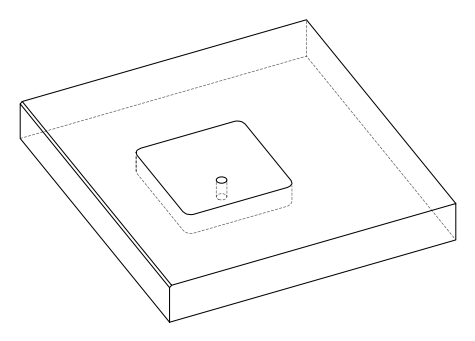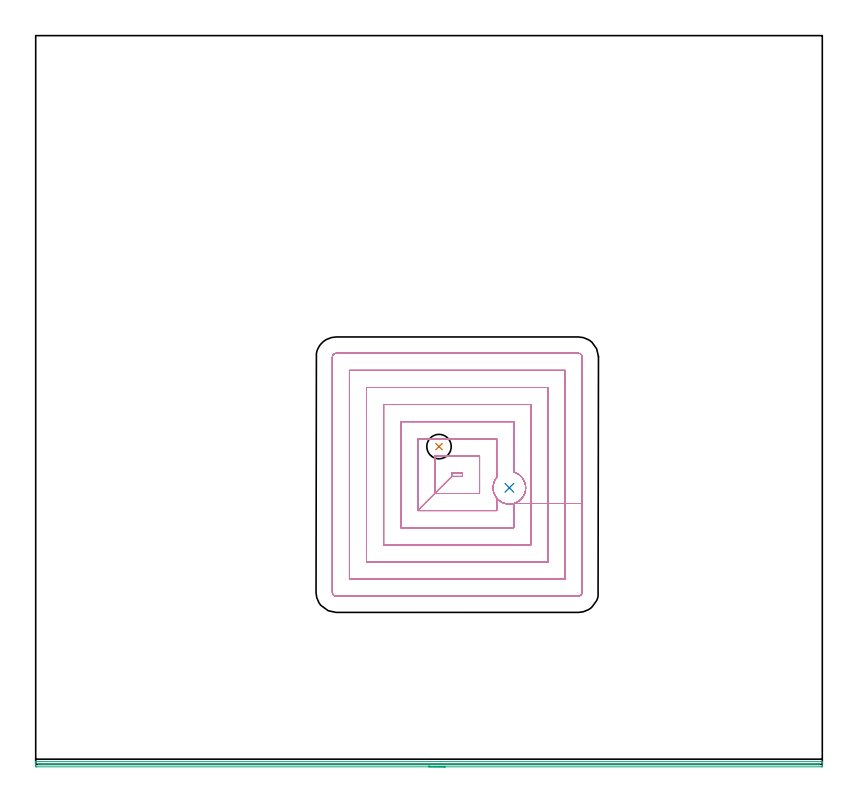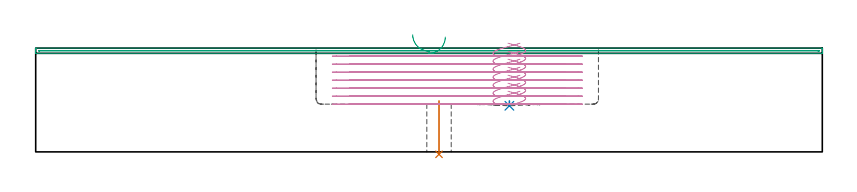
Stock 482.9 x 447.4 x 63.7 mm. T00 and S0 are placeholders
(PLAN: 4 operations, 3 tool changes, 45.5 min)
(1 INDEXABLE_INSERT_DRILL_THROUGH_HOLE_FROM_SOLID | STEP1HOLE | UGT0302_001 | 0.14 min | 11223 mm3)
(2 INDEXABLE_INSERT_DRILL_BLIND_HOLE_FROM_SOLID | STEP1POCKET | NXT0302_035 | 0.02 min | 43867 mm3)
(3 AREA_MILL | FG_CHAMFER_SURFACE | UGT0205_001 | 7.87 min | 2474 mm3)
(4 MILL_RECTANGULAR_POCKET | POCKET_RECTANGULAR_STRAIGHT | UGT0201_095 | Follow Part, ap 5, ae 75% | 37.51 min | 953365 mm3)
(TOOL UGT0302_001 | Indexable Insert Drill 15mm | D15 PA180 FL50 Z2)
(TOOL NXT0302_035 | Index. Insert Drill 40mm [880-D4000L40-05] | D40 PA176 FL200 Z2)
(TOOL UGT0205_001 | Chamfer Mill 20 x 3 x 45 deg. | D20 FL50 Z2)
(TOOL UGT0201_095 | End mill 20 mm | D20 R3 FL38 Z4)
(OP 1 INDEXABLE_INSERT_DRILL_THROUGH_HOLE_FROM_SOLID)
G17 G21 G94 G90
T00 M6
G54
G17 G0 G90 X247.6 Y195.1 S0 M3
G43 Z73.7 H0
G94 G81 G98 Z-1.5 F250. R31.3
G80
M5
M2
(OP 2 INDEXABLE_INSERT_DRILL_BLIND_HOLE_FROM_SOLID)
G17 G21 G94 G90
T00 M6
G54
G17 G0 G90 X290.8 Y169.8 S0 M3
G43 Z73.7 H1
G94 G81 G98 Z28.3 F250. R31.3
G80
M5
M2
(OP 3 AREA_MILL)
G17 G21 G94 G90
T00 M6
G54
G17 G0 G90 X251.45 Y-1.5 S1061 M3
G43 Z73.7 H0
Z70.5
G94 G1 X251.412 Z69.628 F250.
X251.298 Z68.764
X251.109 Z67.912
X250.847 Z67.08
X250.513 Z66.274
X250.11 Z65.5
X249.642 Z64.764
X249.11 Z64.072
X248.521 Z63.429
X247.878 Z62.84
X247.186 Z62.308
X246.45 Z61.84
X245.676 Z61.437
X244.87 Z61.103
X244.038 Z60.841
X243.186 Z60.652
X242.322 Z60.538
X241.45 Z60.5
X0.622
X0.321 Y-1.498
X0.01 Y-1.493 Z60.502
X0. Y-1.205 Z60.789
Y-0.676 Z61.321
Y-0.335 Z61.661
Y0.195 Z62.19
Y0.535 Z62.53
Y1.216 Z63.216
Y1.469 Z63.469
X0.002 Y1.586 Z63.578
X0.01 Y1.697 Z63.688
X0.175 Y1.7 Z63.7
X482.725
X482.89 Y1.697 Z63.688
X482.898 Y1.586 Z63.578
X482.9 Y1.469 Z63.469
Y1.216 Z63.216
Y0.535 Z62.53
Y-0.676 Z61.321
X482.896 Y-1.205 Z60.789
X482.89 Y-1.493 Z60.502
X482.579 Y-1.498 Z60.5
X482.278 Y-1.5
X241.45
Y-0.086 Z61.914
X2.409 Y-0.085 Z61.915
X2.151 Y-0.084 Z61.916
X2.051 Y-0.08 Z61.92
X2.01 Y-0.078 Z61.922
X2.008 Y-0.055 Z61.945
X2.007 Y0.057 Z62.057
X2.024 Y0.279 Z62.279
X2.257 Y0.283 Z62.283
X2.409 Y0.284 Z62.284
X2.665 Y0.285 Z62.285
X3.046 Y0.286 Z62.286
X480.491 Y0.285 Z62.285
X480.749 Y0.284 Z62.284
X480.849 Y0.28 Z62.28
X480.89 Y0.278 Z62.278
X480.892 Y0.255 Z62.255
X480.898 Y0.139 Z62.139
X480.897 Y-0.008 Z61.992
X480.893 Y-0.058 Z61.942
X480.891 Y-0.074 Z61.926
X480.871 Y-0.079 Z61.921
X480.491 Y-0.083 Z61.917
X480.235 Y-0.085 Z61.915
X241.45 Y-0.086 Z61.914
X240.578 Z61.952
X239.714 Z62.066
X238.862 Z62.255
X238.03 Z62.517
X237.224 Z62.851
X236.45 Z63.254
X235.714 Z63.723
X235.022 Z64.254
X234.379 Z64.843
X233.79 Z65.486
X233.258 Z66.178
X232.79 Z66.914
X232.387 Z67.688
X232.053 Z68.494
X231.791 Z69.326
X231.602 Z70.178
X231.488 Z71.043
X231.45 Z71.914
G0 Z73.7
M5
M2
(OP 4 MILL_RECTANGULAR_POCKET)
G17 G21 G94 G90
T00 M6
G54
G17 G0 G90 X297.288 Y162.213 S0 M3
G43 Z73.7 H0
Z66.7
G94 G1 X296.78 Y161.783 Z66.521 F250.
X295.742 Y161.105 Z66.189
X294.629 Y160.561 Z65.857
X293.456 Y160.158 Z65.525
X292.243 Y159.903 Z65.193
X291.008 Y159.8 Z64.861
X289.77 Y159.849 Z64.529
X288.547 Y160.052 Z64.197
X287.359 Y160.403 Z63.865
X286.444 Y160.791 Z63.599
X285.551 Y161.282 Z63.325
X284.71 Y161.859 Z63.052
X284.361 Y162.15 Z62.93
X284.019 Y162.439 Z62.81
X283.697 Y162.75 Z62.69
X283.396 Y163.082 Z62.57
X283.096 Y163.414 Z62.45
X282.397 Y164.368 Z62.133
X281.816 Y165.398 Z61.817
X281.359 Y166.489 Z61.5
X281.035 Y167.626 Z61.183
X280.847 Y168.794 Z60.866
X280.797 Y169.975 Z60.549
X280.887 Y171.154 Z60.232
X281.115 Y172.315 Z59.915
X281.246 Y172.743 Z59.796
X281.336 Y173.036 Z59.713
X281.444 Y173.324 Z59.631
X281.602 Y173.743 Z59.511
X282.106 Y174.754 Z59.208
X282.72 Y175.702 Z58.906
X283. Y176.051 Z58.786
Y199.9 F500.
X234.6
Y155.8
X255.6 Y176.8
X262.
Y178.9
X255.6
Y176.8
X245.1 Y166.3
X272.5
Y189.4
X245.1
Y166.3
X234.6 Y155.8
X283.
Y163.548
G0 X289.938 Y159.843 Z66.7
G1 X291.008 Y159.8 Z66.413 F250.
X292.243 Y159.903 Z66.081
X293.456 Y160.158 Z65.749
X294.629 Y160.561 Z65.417
X295.742 Y161.105 Z65.085
X296.78 Y161.783 Z64.752
X297.726 Y162.583 Z64.42
X298.566 Y163.494 Z64.088
X299.288 Y164.502 Z63.756
X299.879 Y165.591 Z63.424
X300.058 Y166.024 Z63.299
X300.226 Y166.44 Z63.178
X300.566 Y167.629 Z62.847
X300.757 Y168.851 Z62.516
X300.797 Y170.087 Z62.184
X300.684 Y171.319 Z61.853
X300.421 Y172.527 Z61.521
X300.012 Y173.694 Z61.19
X299.462 Y174.802 Z60.859
X298.78 Y175.834 Z60.527
X298.495 Y176.18 Z60.407
X298.209 Y176.524 Z60.287
X297.477 Y177.251 Z60.011
X296.675 Y177.899 Z59.735
X295.81 Y178.46 Z59.458
X294.892 Y178.93 Z59.182
X293.931 Y179.303 Z58.906
X293.5 Y179.425 Z58.786
Y210.4 F500.
X224.1
Y145.3
X293.5
Y160.181
X304.
Y220.9
X213.6
Y134.8
X304.
Y160.181
X314.5
Y231.4
X203.1
Y124.3
X314.5
Y160.181
X325.
Y241.9
X192.6
Y113.8
X325.
Y160.181
X335.5
Y250.
G3 X333.1 Y252.4 R2.4
G1 X184.5
G3 X182.1 Y250. R2.4
G1 Y105.7
G3 X184.5 Y103.3 R2.4
G1 X333.1
G3 X335.5 Y105.7 R2.4
G1 Y160.181
Y161.181
G0 X297.289 Y162.214 Z61.786
G1 X296.756 Y161.766 Z61.599 F250.
X295.709 Y161.088 Z61.265
X294.587 Y160.545 Z60.931
X293.406 Y160.145 Z60.597
X292.184 Y159.895 Z60.263
X290.941 Y159.799 Z59.929
X289.696 Y159.858 Z59.595
X288.468 Y160.071 Z59.261
X287.275 Y160.434 Z58.926
X286.863 Y160.61 Z58.806
X286.447 Y160.79 Z58.685
X285.552 Y161.282 Z58.411
X284.71 Y161.859 Z58.138
X284.361 Y162.15 Z58.016
X284.019 Y162.439 Z57.896
X283.226 Y163.26 Z57.59
X282.531 Y164.166 Z57.284
X281.944 Y165.146 Z56.978
X281.472 Y166.185 Z56.672
X281.121 Y167.272 Z56.366
X280.896 Y168.391 Z56.06
X280.8 Y169.529 Z55.754
X280.833 Y170.671 Z55.448
X280.996 Y171.801 Z55.142
X281.287 Y172.905 Z54.836
X281.444 Y173.324 Z54.716
X281.602 Y173.743 Z54.597
X282.106 Y174.754 Z54.294
X282.72 Y175.702 Z53.991
X283. Y176.051 Z53.871
Y199.9 F500.
X234.6
Y155.8
X255.6 Y176.8
X262.
Y178.9
X255.6
Y176.8
X245.1 Y166.3
X272.5
Y189.4
X245.1
Y166.3
X234.6 Y155.8
X283.
Y163.548
G0 X289.938 Y159.846 Z61.786
G1 X290.941 Y159.799 Z61.516 F250.
X292.184 Y159.895 Z61.182
X293.406 Y160.145 Z60.848
X294.587 Y160.545 Z60.514
X295.709 Y161.088 Z60.18
X296.756 Y161.766 Z59.846
X297.71 Y162.568 Z59.512
X298.557 Y163.483 Z59.178
X299.284 Y164.496 Z58.844
X299.879 Y165.591 Z58.51
X300.05 Y166.005 Z58.39
X300.157 Y166.268 Z58.314
X300.249 Y166.536 Z58.238
X300.394 Y166.96 Z58.118
X300.658 Y168.098 Z57.805
X300.787 Y169.26 Z57.492
X300.781 Y170.428 Z57.178
X300.639 Y171.588 Z56.865
X300.363 Y172.724 Z56.552
X299.958 Y173.819 Z56.239
X299.428 Y174.861 Z55.926
X298.78 Y175.833 Z55.613
X298.495 Y176.179 Z55.493
X298.206 Y176.527 Z55.372
X297.891 Y176.844 Z55.252
X297.576 Y177.162 Z55.132
X296.755 Y177.84 Z54.847
X295.867 Y178.427 Z54.562
X294.922 Y178.917 Z54.276
X293.931 Y179.303 Z53.991
X293.5 Y179.425 Z53.871
Y210.4 F500.
X224.1
Y145.3
X293.5
Y160.181
X304.
Y220.9
X213.6
Y134.8
X304.
Y160.181
X314.5
Y231.4
X203.1
Y124.3
X314.5
Y160.181
X325.
Y241.9
X192.6
Y113.8
X325.
Y160.181
X335.5
Y250.
G3 X333.1 Y252.4 R2.4
G1 X184.5
G3 X182.1 Y250. R2.4
G1 Y105.7
G3 X184.5 Y103.3 R2.4
G1 X333.1
G3 X335.5 Y105.7 R2.4
G1 Y160.181
Y161.181
G0 X297.288 Y162.214 Z56.871
G1 X296.756 Y161.766 Z56.685 F250.
X295.709 Y161.088 Z56.351
X294.587 Y160.545 Z56.017
X293.406 Y160.145 Z55.683
X292.184 Y159.895 Z55.349
X290.941 Y159.799 Z55.014
X289.696 Y159.858 Z54.68
X288.468 Y160.071 Z54.346
X287.275 Y160.434 Z54.012
X286.863 Y160.61 Z53.892
X286.447 Y160.79 Z53.771
X285.552 Y161.282 Z53.497
X284.709 Y161.86 Z53.223
X284.361 Y162.15 Z53.102
X284.019 Y162.439 Z52.982
X283.226 Y163.26 Z52.676
X282.531 Y164.166 Z52.37
X281.944 Y165.146 Z52.064
X281.472 Y166.185 Z51.758
X281.121 Y167.272 Z51.452
X280.896 Y168.391 Z51.146
X280.8 Y169.529 Z50.84
X280.833 Y170.671 Z50.534
X280.996 Y171.801 Z50.228
X281.287 Y172.905 Z49.922
X281.444 Y173.324 Z49.802
X281.602 Y173.743 Z49.682
X282.106 Y174.754 Z49.38
X282.72 Y175.703 Z49.077
X283. Y176.052 Z48.957
Y199.9 F500.
X234.6
Y155.8
X255.6 Y176.8
X262.
Y178.9
X255.6
Y176.8
X245.1 Y166.3
X272.5
Y189.4
X245.1
Y166.3
X234.6 Y155.8
X283.
Y163.548
G0 X289.938 Y159.846 Z56.871
G1 X290.941 Y159.799 Z56.602 F250.
X292.184 Y159.895 Z56.268
X293.406 Y160.145 Z55.934
X294.587 Y160.545 Z55.6
X295.709 Y161.088 Z55.266
X296.756 Y161.766 Z54.932
X297.71 Y162.568 Z54.598
X298.557 Y163.483 Z54.264
X299.284 Y164.496 Z53.93
X299.879 Y165.591 Z53.596
X300.05 Y166.005 Z53.476
X300.155 Y166.264 Z53.401
X300.246 Y166.528 Z53.326
X300.392 Y166.952 Z53.206
X300.656 Y168.091 Z52.892
X300.787 Y169.253 Z52.579
X300.781 Y170.423 Z52.266
X300.64 Y171.584 Z51.952
X300.364 Y172.721 Z51.639
X299.959 Y173.818 Z51.325
X299.428 Y174.86 Z51.012
X298.78 Y175.833 Z50.699
X298.495 Y176.179 Z50.579
X298.21 Y176.523 Z50.459
X297.872 Y176.878 Z50.328
X297.542 Y177.18 Z50.208
X297.211 Y177.481 Z50.088
X296.197 Y178.225 Z49.751
X295.098 Y178.836 Z49.414
X293.931 Y179.304 Z49.077
X293.5 Y179.425 Z48.957
Y210.4 F500.
X224.1
Y145.3
X293.5
Y160.181
X304.
Y220.9
X213.6
Y134.8
X304.
Y160.181
X314.5
Y231.4
X203.1
Y124.3
X314.5
Y160.181
X325.
Y241.9
X192.6
Y113.8
X325.
Y160.181
X335.5
Y250.
G3 X333.1 Y252.4 R2.4
G1 X184.5
G3 X182.1 Y250. R2.4
G1 Y105.7
G3 X184.5 Y103.3 R2.4
G1 X333.1
G3 X335.5 Y105.7 R2.4
G1 Y160.181
Y161.181
G0 X297.29 Y162.214 Z51.957
G1 X296.756 Y161.765 Z51.77 F250.
X295.71 Y161.087 Z51.436
X294.587 Y160.544 Z51.102
X293.406 Y160.144 Z50.768
X292.185 Y159.895 Z50.434
X290.942 Y159.798 Z50.1
X289.696 Y159.857 Z49.766
X288.468 Y160.07 Z49.431
X287.275 Y160.434 Z49.097
X286.863 Y160.61 Z48.977
X286.447 Y160.79 Z48.856
X285.552 Y161.282 Z48.582
X284.71 Y161.859 Z48.309
X284.361 Y162.15 Z48.187
X284.019 Y162.439 Z48.067
X283.156 Y163.342 Z47.732
X282.412 Y164.345 Z47.398
X281.799 Y165.434 Z47.063
X281.326 Y166.59 Z46.728
X281. Y167.796 Z46.394
X280.826 Y169.033 Z46.059
X280.808 Y170.282 Z45.724
X280.945 Y171.523 Z45.389
X281.236 Y172.738 Z45.055
X281.676 Y173.907 Z44.72
X281.877 Y174.307 Z44.6
X282.079 Y174.706 Z44.48
X282.72 Y175.703 Z44.163
X283. Y176.052 Z44.043
Y199.9 F500.
X234.6
Y155.8
X255.6 Y176.8
X262.
Y178.9
X255.6
Y176.8
X245.1 Y166.3
X272.5
Y189.4
X245.1
Y166.3
X234.6 Y155.8
X283.
Y163.548
G0 X289.938 Y159.846 Z51.957
G1 X290.942 Y159.798 Z51.688 F250.
X292.185 Y159.895 Z51.354
X293.406 Y160.144 Z51.02
X294.587 Y160.544 Z50.686
X295.71 Y161.087 Z50.352
X296.756 Y161.765 Z50.018
X297.71 Y162.568 Z49.683
X298.557 Y163.483 Z49.349
X299.284 Y164.496 Z49.015
X299.879 Y165.591 Z48.681
X300.05 Y166.005 Z48.561
X300.166 Y166.29 Z48.479
X300.264 Y166.581 Z48.396
X300.407 Y167.006 Z48.276
X300.665 Y168.139 Z47.965
X300.789 Y169.295 Z47.654
X300.779 Y170.457 Z47.342
X300.635 Y171.61 Z47.031
X300.359 Y172.739 Z46.719
X299.954 Y173.828 Z46.408
X299.426 Y174.864 Z46.096
X298.782 Y175.831 Z45.785
X298.24 Y176.476 Z45.559
X297.941 Y176.809 Z45.439
X297.057 Y177.607 Z45.12
X296.085 Y178.296 Z44.801
X295.038 Y178.864 Z44.482
X293.931 Y179.304 Z44.163
X293.5 Y179.425 Z44.043
Y210.4 F500.
X224.1
Y145.3
X293.5
Y160.181
X304.
Y220.9
X213.6
Y134.8
X304.
Y160.181
X314.5
Y231.4
X203.1
Y124.3
X314.5
Y160.181
X325.
Y241.9
X192.6
Y113.8
X325.
Y160.181
X335.5
Y250.
G3 X333.1 Y252.4 R2.4
G1 X184.5
G3 X182.1 Y250. R2.4
G1 Y105.7
G3 X184.5 Y103.3 R2.4
G1 X333.1
G3 X335.5 Y105.7 R2.4
G1 Y160.181
Y161.181
G0 X297.29 Y162.215 Z47.043
G1 X296.756 Y161.766 Z46.856 F250.
X295.709 Y161.088 Z46.522
X294.587 Y160.545 Z46.187
X293.406 Y160.145 Z45.853
X292.184 Y159.895 Z45.519
X290.941 Y159.799 Z45.185
X289.696 Y159.858 Z44.851
X288.468 Y160.071 Z44.517
X287.275 Y160.434 Z44.183
X286.863 Y160.61 Z44.063
X286.447 Y160.79 Z43.942
X285.552 Y161.282 Z43.668
X284.71 Y161.859 Z43.394
X284.361 Y162.15 Z43.273
X284.019 Y162.439 Z43.153
X283.156 Y163.342 Z42.818
X282.412 Y164.345 Z42.483
X281.799 Y165.434 Z42.149
X281.326 Y166.59 Z41.814
X281. Y167.796 Z41.479
X280.826 Y169.033 Z41.145
X280.808 Y170.282 Z40.81
X280.945 Y171.523 Z40.475
X281.236 Y172.738 Z40.14
X281.676 Y173.907 Z39.806
X281.877 Y174.307 Z39.686
X282.079 Y174.706 Z39.566
X282.72 Y175.703 Z39.248
X283. Y176.052 Z39.129
Y199.9 F500.
X234.6
Y155.8
X255.6 Y176.8
X262.
Y178.9
X255.6
Y176.8
X245.1 Y166.3
X272.5
Y189.4
X245.1
Y166.3
X234.6 Y155.8
X283.
Y163.548
G0 X289.938 Y159.846 Z47.043
G1 X290.941 Y159.799 Z46.774 F250.
X292.184 Y159.895 Z46.44
X293.406 Y160.145 Z46.106
X294.587 Y160.545 Z45.771
X295.709 Y161.088 Z45.437
X296.756 Y161.766 Z45.103
X297.71 Y162.568 Z44.769
X298.557 Y163.483 Z44.435
X299.284 Y164.496 Z44.101
X299.879 Y165.591 Z43.767
X300.05 Y166.005 Z43.647
X300.158 Y166.27 Z43.571
X300.25 Y166.54 Z43.494
X300.395 Y166.964 Z43.374
X300.658 Y168.102 Z43.061
X300.787 Y169.262 Z42.748
X300.781 Y170.43 Z42.435
X300.639 Y171.589 Z42.122
X300.363 Y172.724 Z41.809
X299.958 Y173.819 Z41.497
X299.428 Y174.86 Z41.184
X298.781 Y175.832 Z40.871
X298.152 Y176.586 Z40.607
X297.834 Y176.901 Z40.488
X297.516 Y177.216 Z40.368
X296.707 Y177.876 Z40.088
X295.833 Y178.447 Z39.808
X294.904 Y178.925 Z39.528
X293.931 Y179.304 Z39.248
X293.5 Y179.425 Z39.129
Y210.4 F500.
X224.1
Y145.3
X293.5
Y160.182
X304.
Y220.9
X213.6
Y134.8
X304.
Y160.182
X314.5
Y231.4
X203.1
Y124.3
X314.5
Y160.182
X325.
Y241.9
X192.6
Y113.8
X325.
Y160.182
X335.5
Y250.
G3 X333.1 Y252.4 R2.4
G1 X184.5
G3 X182.1 Y250. R2.4
G1 Y105.7
G3 X184.5 Y103.3 R2.4
G1 X333.1
G3 X335.5 Y105.7 R2.4
G1 Y160.182
Y161.182
G0 X297.288 Y162.214 Z42.129
G1 X296.756 Y161.766 Z41.942 F250.
X295.709 Y161.088 Z41.608
X294.587 Y160.545 Z41.274
X293.406 Y160.145 Z40.94
X292.184 Y159.895 Z40.606
X290.941 Y159.799 Z40.272
X289.696 Y159.858 Z39.938
X288.468 Y160.071 Z39.604
X287.275 Y160.434 Z39.27
X286.863 Y160.61 Z39.15
X286.447 Y160.79 Z39.028
X285.552 Y161.282 Z38.754
X284.709 Y161.86 Z38.481
X284.361 Y162.15 Z38.359
X284.019 Y162.439 Z38.239
X283.226 Y163.26 Z37.933
X282.531 Y164.166 Z37.627
X281.944 Y165.145 Z37.321
X281.471 Y166.185 Z37.015
X281.121 Y167.272 Z36.709
X280.896 Y168.391 Z36.403
X280.799 Y169.529 Z36.097
X280.833 Y170.671 Z35.791
X280.996 Y171.801 Z35.485
X281.287 Y172.905 Z35.179
X281.444 Y173.324 Z35.06
X281.602 Y173.743 Z34.94
X282.106 Y174.754 Z34.637
X282.72 Y175.703 Z34.334
X283. Y176.052 Z34.214
Y199.9 F500.
X234.6
Y155.8
X255.6 Y176.8
X262.
Y178.9
X255.6
Y176.8
X245.1 Y166.3
X272.5
Y189.4
X245.1
Y166.3
X234.6 Y155.8
X283.
Y163.548
G0 X289.938 Y159.846 Z42.129
G1 X290.941 Y159.799 Z41.859 F250.
X292.184 Y159.895 Z41.525
X293.406 Y160.145 Z41.191
X294.587 Y160.545 Z40.857
X295.709 Y161.088 Z40.523
X296.756 Y161.766 Z40.189
X297.71 Y162.568 Z39.855
X298.557 Y163.483 Z39.521
X299.284 Y164.496 Z39.187
X299.879 Y165.591 Z38.853
X300.05 Y166.005 Z38.733
X300.158 Y166.271 Z38.656
X300.251 Y166.542 Z38.579
X300.396 Y166.966 Z38.459
X300.659 Y168.103 Z38.146
X300.787 Y169.264 Z37.833
X300.781 Y170.431 Z37.521
X300.639 Y171.59 Z37.208
X300.363 Y172.725 Z36.895
X299.958 Y173.819 Z36.582
X299.428 Y174.86 Z36.269
X298.781 Y175.832 Z35.956
X298.496 Y176.177 Z35.836
X298.211 Y176.522 Z35.717
X297.872 Y176.878 Z35.585
X297.542 Y177.18 Z35.465
X297.212 Y177.481 Z35.345
X296.197 Y178.225 Z35.008
X295.098 Y178.836 Z34.671
X293.931 Y179.304 Z34.334
X293.5 Y179.425 Z34.214
Y210.4 F500.
X224.1
Y145.3
X293.5
Y160.182
X304.
Y220.9
X213.6
Y134.8
X304.
Y160.182
X314.5
Y231.4
X203.1
Y124.3
X314.5
Y160.182
X325.
Y241.9
X192.6
Y113.8
X325.
Y160.182
X335.5
Y250.
G3 X333.1 Y252.4 R2.4
G1 X184.5
G3 X182.1 Y250. R2.4
G1 Y105.7
G3 X184.5 Y103.3 R2.4
G1 X333.1
G3 X335.5 Y105.7 R2.4
G1 Y160.182
Y161.182
G0 X297.29 Y162.214 Z37.214
G1 X296.756 Y161.765 Z37.027 F250.
X295.71 Y161.087 Z36.693
X294.587 Y160.544 Z36.359
X293.406 Y160.144 Z36.025
X292.185 Y159.895 Z35.691
X290.942 Y159.798 Z35.357
X289.696 Y159.857 Z35.023
X288.468 Y160.07 Z34.689
X287.275 Y160.434 Z34.355
X286.863 Y160.61 Z34.235
X286.446 Y160.791 Z34.113
X285.715 Y161.183 Z33.89
X285.018 Y161.633 Z33.668
X284.394 Y162.123 Z33.455
X284.05 Y162.41 Z33.335
X283.181 Y163.313 Z33.
X282.43 Y164.318 Z32.664
X281.811 Y165.408 Z32.328
X281.333 Y166.567 Z31.992
X281.004 Y167.777 Z31.656
X280.828 Y169.018 Z31.32
X280.808 Y170.271 Z30.984
X280.945 Y171.518 Z30.648
X281.236 Y172.737 Z30.312
X281.677 Y173.911 Z29.976
X281.878 Y174.31 Z29.856
X282.08 Y174.709 Z29.736
X282.72 Y175.703 Z29.42
X283. Y176.052 Z29.3
Y199.9 F500.
X234.6
Y155.8
X255.6 Y176.8
X262.
Y178.9
X255.6
Y176.8
X245.1 Y166.3
X272.5
Y189.4
X245.1
Y166.3
X234.6 Y155.8
X283.
Y163.548
G0 X289.938 Y159.846 Z37.214
G1 X290.942 Y159.798 Z36.945 F250.
X292.185 Y159.895 Z36.611
X293.406 Y160.144 Z36.277
X294.587 Y160.544 Z35.943
X295.71 Y161.087 Z35.609
X296.756 Y161.765 Z35.275
X297.71 Y162.568 Z34.941
X298.557 Y163.483 Z34.607
X299.284 Y164.496 Z34.272
X299.879 Y165.591 Z33.938
X300.05 Y166.005 Z33.818
X300.156 Y166.266 Z33.743
X300.248 Y166.533 Z33.667
X300.393 Y166.957 Z33.547
X300.657 Y168.095 Z33.234
X300.787 Y169.257 Z32.921
X300.781 Y170.425 Z32.608
X300.64 Y171.585 Z32.295
X300.365 Y172.72 Z31.982
X299.959 Y173.816 Z31.669
X299.43 Y174.858 Z31.356
X298.783 Y175.831 Z31.043
X298.2 Y176.519 Z30.801
X297.899 Y176.85 Z30.681
X297.022 Y177.635 Z30.366
X296.06 Y178.311 Z30.05
X295.025 Y178.87 Z29.735
X293.931 Y179.304 Z29.42
X293.5 Y179.425 Z29.3
Y210.4 F500.
X224.1
Y145.3
X293.5
Y160.181
X304.
Y220.9
X213.6
Y134.8
X304.
Y160.181
X314.5
Y231.4
X203.1
Y124.3
X314.5
Y160.181
X325.
Y241.9
X192.6
Y113.8
X325.
Y160.181
X335.5
Y250.
G3 X333.1 Y252.4 R2.4
G1 X184.5
G3 X182.1 Y250. R2.4
G1 Y105.7
G3 X184.5 Y103.3 R2.4
G1 X333.1
G3 X335.5 Y105.7 R2.4
G1 Y160.181
Y161.181
G0 Z73.7
M5
M2
